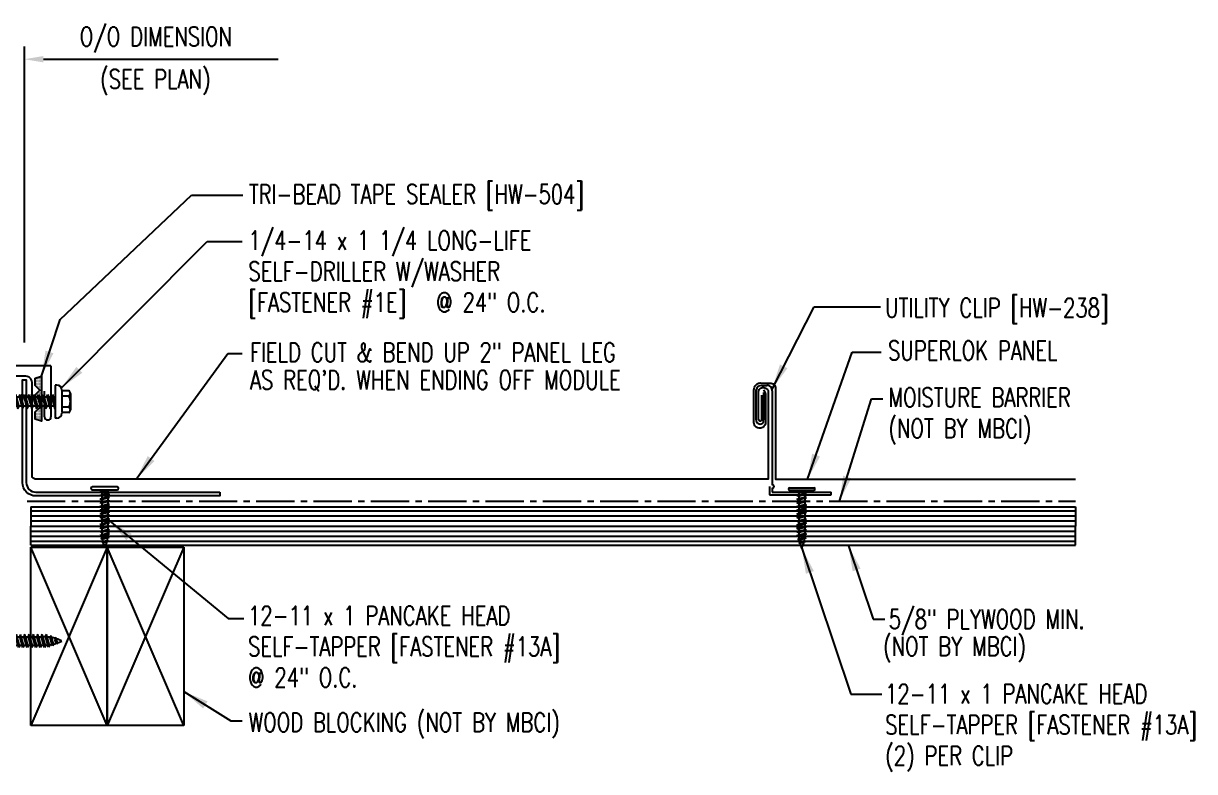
# Model space of a CAD drawing. Header units: inches. Extents: x 5.3 to 40.4, y 13.3 to 37.6.
# Drawn here: x 17.42 to 40.42, y 22.91 to 37.6 of the extents above; entities that cross this region are included whole.
import ezdxf

# ---------------------------------------------------------------- set-up
doc = ezdxf.new("R2010")
doc.units = ezdxf.units.IN
doc.header["$MEASUREMENT"] = 0
doc.linetypes.add('CENTER2', pattern=[1.125, 0.75, -0.125, 0.125, -0.125])
for name, color, linetype in [('BARRIER', 253, 'CENTER2'), ('DIM', 2, 'Continuous'), ('FASTENER', 9, 'Continuous'), ('PANEL', 11, 'Continuous'), ('STLA', 10, 'Continuous'), ('STLB', 5, 'Continuous'), ('TAPE', 8, 'Continuous'), ('TEXT', 2, 'Continuous'), ('TRIM', 6, 'Continuous'), ('WOOD', 3, 'Continuous')]:
    doc.layers.add(name, color=color, linetype=linetype)
doc.styles.add('TEXT1', font='ROMANS.shx', dxfattribs={"width": 0.75, "height": 0.375})
doc.dimstyles.new('DETAIL$7', dxfattribs={"dimscale": 4, "dimtxt": 0.375, "dimasz": 0.125, "dimexe": 0.0625, "dimexo": 0.125, "dimgap": 0.0625, "dimtad": 1, "dimdec": 4, "dimzin": 3, "dimdsep": 46, "dimlunit": 4, "dimtxsty": 'TEXT1', "dimblk": 'ARCHTICK', "dimcen": 0.0625, "dimclrd": 7, "dimclre": 7, "dimclrt": 2, "dimadec": 0, "dimazin": 0, "dimtfac": 0.59375, "dimtdec": 4, "dimtmove": 2, "dimatfit": 3, "dimfxl": 0, "dimfrac": 2, "dimtolj": 1, "dimtzin": 3, "dimarcsym": 0})

# ---------------------------------------------------------------- blocks, each defined once
blk = doc.blocks.new('st7')
at = {"layer": 'FASTENER'}
for p, q in [((-0.24, 0.082), (0.24, 0.082)), ((-0.24, 0.037), (0.24, 0.037)), ((-0.093, 0.003), (0.027, 0.037)), ((-0.069, -0.011), (-0.093, 0.003)), ((-0.069, -0.011), (0.095, 0.036)), ((-0.057, 0.037), (-0.057, 0.013)), ((0.059, 0.026), (0.059, -0.025)), ((-0.093, -0.069), (0.071, -0.022)), ((-0.069, -0.082), (-0.093, -0.069)), ((-0.093, -0.14), (0.071, -0.093)), ((-0.069, -0.154), (-0.093, -0.14)), ((-0.093, -0.212), (0.071, -0.165)), ((-0.069, -0.225), (-0.093, -0.212)), ((-0.069, -0.082), (0.095, -0.036)), ((-0.069, -0.154), (0.095, -0.107)), ((-0.069, -0.225), (0.095, -0.178)), ((-0.057, -0.008), (-0.057, -0.059)), ((-0.057, -0.079), (-0.057, -0.13)), ((-0.057, -0.15), (-0.057, -0.201)), ((-0.057, -0.222), (-0.057, -0.273)), ((0.059, -0.046), (0.059, -0.097)), ((0.059, -0.117), (0.059, -0.168)), ((0.059, -0.189), (0.059, -0.239)), ((0.095, -0.036), (0.071, -0.022)), ((0.095, -0.107), (0.071, -0.093)), ((0.095, -0.178), (0.071, -0.165)), ((-0.093, -0.283), (0.071, -0.236)), ((-0.069, -0.296), (-0.093, -0.283)), ((-0.093, -0.354), (0.071, -0.307)), ((-0.069, -0.368), (-0.093, -0.354)), ((-0.093, -0.426), (0.071, -0.379)), ((-0.069, -0.439), (-0.093, -0.426)), ((-0.093, -0.497), (0.071, -0.45)), ((-0.069, -0.296), (0.095, -0.25)), ((-0.069, -0.368), (0.095, -0.321)), ((-0.069, -0.439), (0.095, -0.392)), ((-0.057, -0.293), (-0.057, -0.344)), ((-0.057, -0.365), (-0.057, -0.415)), ((-0.057, -0.436), (-0.057, -0.487)), ((0.059, -0.26), (0.059, -0.311)), ((0.059, -0.331), (0.059, -0.382)), ((0.059, -0.403), (0.059, -0.454)), ((0.095, -0.25), (0.071, -0.236)), ((0.095, -0.321), (0.071, -0.307)), ((0.095, -0.392), (0.071, -0.379)), ((0.095, -0.464), (0.071, -0.45)), ((-0.069, -0.511), (-0.093, -0.497)), ((-0.093, -0.568), (0.071, -0.522)), ((-0.069, -0.582), (-0.093, -0.568)), ((-0.093, -0.64), (0.071, -0.593)), ((-0.069, -0.653), (-0.093, -0.64)), ((-0.093, -0.711), (0.071, -0.664)), ((-0.069, -0.511), (0.095, -0.464)), ((-0.069, -0.582), (0.095, -0.535)), ((-0.069, -0.653), (0.095, -0.606)), ((-0.069, -0.725), (0.095, -0.678)), ((-0.057, -0.507), (-0.057, -0.558)), ((-0.057, -0.579), (-0.057, -0.629)), ((-0.057, -0.65), (-0.057, -0.701)), ((0.059, -0.474), (0.059, -0.525)), ((0.059, -0.545), (0.059, -0.596)), ((0.059, -0.617), (0.059, -0.668)), ((0.059, -0.688), (0.059, -0.739)), ((0.095, -0.535), (0.071, -0.522)), ((0.095, -0.606), (0.071, -0.593)), ((0.095, -0.678), (0.071, -0.664)), ((-0.069, -0.725), (-0.093, -0.711)), ((-0.093, -0.782), (0.071, -0.736)), ((-0.069, -0.796), (-0.093, -0.782)), ((-0.093, -0.854), (0.071, -0.807)), ((-0.069, -0.867), (-0.093, -0.854)), ((-0.078, -0.921), (0.061, -0.881)), ((-0.069, -0.796), (0.095, -0.749)), ((-0.069, -0.867), (0.095, -0.821)), ((-0.057, -0.721), (-0.057, -0.772)), ((-0.057, -0.793), (-0.057, -0.844)), ((-0.054, -0.934), (0.085, -0.895)), ((0.059, -0.759), (0.059, -0.81)), ((0.059, -0.831), (0.059, -0.861)), ((0.085, -0.895), (0.061, -0.881)), ((0.095, -0.749), (0.071, -0.736)), ((0.095, -0.821), (0.071, -0.807)), ((-0.054, -0.934), (-0.078, -0.921)), ((-0.058, -0.986), (0.041, -0.958)), ((-0.034, -1), (-0.058, -0.986)), ((-0.034, -1), (0.065, -0.972)), ((-0.03, -1.05), (0.006, -1.04)), ((-0.006, -1.063), (-0.03, -1.05)), ((-0.006, -1.063), (0.03, -1.053)), ((0.03, -1.053), (0.006, -1.04)), ((0.065, -0.972), (0.041, -0.958))]:
    blk.add_line(p, q, dxfattribs=at)
for centre, radius, start, end in [((-0.238, 0.06), 0.0227, 94.6639, 265.3361), ((0.238, 0.06), 0.0227, 274.6639, 85.3361), ((0.502, -0.853), 0.56, 181.0834, 186.2136), ((-0.501, -0.853), 0.56, 348.7524, 354.9475), ((-0.501, -0.853), 0.56, 357.0874, 0.7958), ((0.502, -0.853), 0.56, 188.2489, 193.282), ((0.502, -0.853), 0.56, 194.889, 200.3099), ((0.502, -0.853), 0.56, 201.1572, 206.3807), ((-0.501, -0.853), 0.56, 333.6193, 338.828), ((-0.501, -0.853), 0.56, 339.4684, 347.2016)]:
    blk.add_arc(centre, radius, start, end, dxfattribs=at)
blk = doc.blocks.new('*X2')
at = {"color": 0}
for p, q in [((-0.434, 0.135), (-0.434, 0.135)), ((-0.434, 0.123), (-0.434, 0.123)), ((-0.422, 0.141), (-0.422, 0.141)), ((-0.422, 0.129), (-0.422, 0.129)), ((-0.422, 0.117), (-0.422, 0.117)), ((-0.422, 0.105), (-0.422, 0.105)), ((-0.422, 0.094), (-0.422, 0.094)), ((-0.422, 0.082), (-0.422, 0.082)), ((-0.41, 0.135), (-0.41, 0.135)), ((-0.41, 0.123), (-0.41, 0.123)), ((-0.41, 0.111), (-0.41, 0.111)), ((-0.41, 0.1), (-0.41, 0.1)), ((-0.41, 0.088), (-0.41, 0.088)), ((-0.41, 0.076), (-0.41, 0.076)), ((-0.41, 0.064), (-0.41, 0.064)), ((-0.41, 0.053), (-0.41, 0.053)), ((-0.41, 0.041), (-0.41, 0.041)), ((-0.398, 0.141), (-0.398, 0.141)), ((-0.398, 0.129), (-0.398, 0.129)), ((-0.398, 0.117), (-0.398, 0.117)), ((-0.398, 0.105), (-0.398, 0.105)), ((-0.398, 0.094), (-0.398, 0.094)), ((-0.398, 0.082), (-0.398, 0.082)), ((-0.398, 0.07), (-0.398, 0.07)), ((-0.398, 0.059), (-0.398, 0.059)), ((-0.398, 0.047), (-0.398, 0.047)), ((-0.398, 0.035), (-0.398, 0.035)), ((-0.398, 0.023), (-0.398, 0.023)), ((-0.387, 0.135), (-0.387, 0.135)), ((-0.387, 0.123), (-0.387, 0.123)), ((-0.387, 0.111), (-0.387, 0.111)), ((-0.387, 0.1), (-0.387, 0.1)), ((-0.387, 0.088), (-0.387, 0.088)), ((-0.387, 0.076), (-0.387, 0.076)), ((-0.387, 0.064), (-0.387, 0.064)), ((-0.387, 0.053), (-0.387, 0.053)), ((-0.387, 0.041), (-0.387, 0.041)), ((-0.387, 0.029), (-0.387, 0.029)), ((-0.375, 0.141), (-0.375, 0.141)), ((-0.375, 0.129), (-0.375, 0.129)), ((-0.375, 0.117), (-0.375, 0.117)), ((-0.375, 0.105), (-0.375, 0.105)), ((-0.375, 0.094), (-0.375, 0.094)), ((-0.375, 0.082), (-0.375, 0.082)), ((-0.375, 0.07), (-0.375, 0.07)), ((-0.375, 0.059), (-0.375, 0.059)), ((-0.375, 0.047), (-0.375, 0.047)), ((-0.375, 0.035), (-0.375, 0.035)), ((-0.375, 0.023), (-0.375, 0.023)), ((-0.363, 0.135), (-0.363, 0.135)), ((-0.363, 0.123), (-0.363, 0.123)), ((-0.363, 0.111), (-0.363, 0.111)), ((-0.363, 0.1), (-0.363, 0.1)), ((-0.363, 0.088), (-0.363, 0.088)), ((-0.363, 0.076), (-0.363, 0.076)), ((-0.363, 0.064), (-0.363, 0.064)), ((-0.363, 0.053), (-0.363, 0.053)), ((-0.363, 0.041), (-0.363, 0.041)), ((-0.363, 0.029), (-0.363, 0.029)), ((-0.352, 0.141), (-0.352, 0.141)), ((-0.352, 0.129), (-0.352, 0.129)), ((-0.352, 0.117), (-0.352, 0.117)), ((-0.352, 0.105), (-0.352, 0.105)), ((-0.352, 0.094), (-0.352, 0.094)), ((-0.352, 0.082), (-0.352, 0.082)), ((-0.352, 0.07), (-0.352, 0.07)), ((-0.352, 0.059), (-0.352, 0.059)), ((-0.352, 0.047), (-0.352, 0.047)), ((-0.352, 0.035), (-0.352, 0.035)), ((-0.352, 0.023), (-0.352, 0.023)), ((-0.34, 0.135), (-0.34, 0.135)), ((-0.34, 0.123), (-0.34, 0.123)), ((-0.34, 0.111), (-0.34, 0.111)), ((-0.34, 0.1), (-0.34, 0.1)), ((-0.34, 0.088), (-0.34, 0.088)), ((-0.34, 0.076), (-0.34, 0.076)), ((-0.34, 0.064), (-0.34, 0.064)), ((-0.34, 0.053), (-0.34, 0.053)), ((-0.34, 0.041), (-0.34, 0.041)), ((-0.34, 0.029), (-0.34, 0.029)), ((-0.328, 0.141), (-0.328, 0.141)), ((-0.328, 0.129), (-0.328, 0.129)), ((-0.328, 0.117), (-0.328, 0.117)), ((-0.328, 0.105), (-0.328, 0.105)), ((-0.328, 0.094), (-0.328, 0.094)), ((-0.328, 0.082), (-0.328, 0.082)), ((-0.328, 0.07), (-0.328, 0.07)), ((-0.328, 0.059), (-0.328, 0.059)), ((-0.328, 0.047), (-0.328, 0.047)), ((-0.328, 0.035), (-0.328, 0.035)), ((-0.328, 0.023), (-0.328, 0.023)), ((-0.316, 0.135), (-0.316, 0.135)), ((-0.316, 0.123), (-0.316, 0.123)), ((-0.316, 0.111), (-0.316, 0.111)), ((-0.316, 0.1), (-0.316, 0.1)), ((-0.316, 0.088), (-0.316, 0.088)), ((-0.316, 0.076), (-0.316, 0.076)), ((-0.316, 0.064), (-0.316, 0.064)), ((-0.316, 0.053), (-0.316, 0.053)), ((-0.316, 0.041), (-0.316, 0.041)), ((-0.316, 0.029), (-0.316, 0.029)), ((-0.305, 0.141), (-0.305, 0.141)), ((-0.305, 0.129), (-0.305, 0.129)), ((-0.305, 0.117), (-0.305, 0.117)), ((-0.305, 0.105), (-0.305, 0.105)), ((-0.305, 0.094), (-0.305, 0.094)), ((-0.305, 0.082), (-0.305, 0.082)), ((-0.305, 0.07), (-0.305, 0.07)), ((-0.305, 0.059), (-0.305, 0.059)), ((-0.305, 0.047), (-0.305, 0.047)), ((-0.305, 0.035), (-0.305, 0.035)), ((-0.305, 0.023), (-0.305, 0.023)), ((-0.293, 0.135), (-0.293, 0.135)), ((-0.293, 0.123), (-0.293, 0.123)), ((-0.293, 0.111), (-0.293, 0.111)), ((-0.293, 0.1), (-0.293, 0.1)), ((-0.293, 0.088), (-0.293, 0.088)), ((-0.293, 0.076), (-0.293, 0.076)), ((-0.293, 0.064), (-0.293, 0.064)), ((-0.293, 0.053), (-0.293, 0.053)), ((-0.293, 0.041), (-0.293, 0.041)), ((-0.293, 0.029), (-0.293, 0.029)), ((-0.281, 0.141), (-0.281, 0.141)), ((-0.281, 0.129), (-0.281, 0.129)), ((-0.281, 0.117), (-0.281, 0.117)), ((-0.281, 0.105), (-0.281, 0.105)), ((-0.281, 0.094), (-0.281, 0.094)), ((-0.281, 0.082), (-0.281, 0.082)), ((-0.281, 0.07), (-0.281, 0.07)), ((-0.281, 0.059), (-0.281, 0.059)), ((-0.281, 0.047), (-0.281, 0.047)), ((-0.281, 0.035), (-0.281, 0.035)), ((-0.281, 0.023), (-0.281, 0.023)), ((-0.27, 0.135), (-0.27, 0.135)), ((-0.27, 0.123), (-0.27, 0.123)), ((-0.27, 0.111), (-0.27, 0.111)), ((-0.27, 0.1), (-0.27, 0.1)), ((-0.27, 0.088), (-0.27, 0.088)), ((-0.27, 0.076), (-0.27, 0.076)), ((-0.27, 0.064), (-0.27, 0.064)), ((-0.27, 0.053), (-0.27, 0.053)), ((-0.27, 0.041), (-0.27, 0.041)), ((-0.27, 0.029), (-0.27, 0.029)), ((-0.258, 0.141), (-0.258, 0.141)), ((-0.258, 0.129), (-0.258, 0.129)), ((-0.258, 0.117), (-0.258, 0.117)), ((-0.258, 0.105), (-0.258, 0.105)), ((-0.258, 0.094), (-0.258, 0.094)), ((-0.258, 0.082), (-0.258, 0.082)), ((-0.258, 0.07), (-0.258, 0.07)), ((-0.258, 0.059), (-0.258, 0.059)), ((-0.258, 0.047), (-0.258, 0.047)), ((-0.258, 0.035), (-0.258, 0.035)), ((-0.258, 0.023), (-0.258, 0.023)), ((-0.246, 0.135), (-0.246, 0.135)), ((-0.246, 0.123), (-0.246, 0.123)), ((-0.246, 0.111), (-0.246, 0.111)), ((-0.246, 0.1), (-0.246, 0.1)), ((-0.246, 0.088), (-0.246, 0.088)), ((-0.246, 0.076), (-0.246, 0.076)), ((-0.246, 0.064), (-0.246, 0.064)), ((-0.246, 0.053), (-0.246, 0.053)), ((-0.246, 0.041), (-0.246, 0.041)), ((-0.234, 0.141), (-0.234, 0.141)), ((-0.234, 0.129), (-0.234, 0.129)), ((-0.234, 0.117), (-0.234, 0.117)), ((-0.234, 0.105), (-0.234, 0.105)), ((-0.234, 0.094), (-0.234, 0.094)), ((-0.234, 0.082), (-0.234, 0.082)), ((-0.234, 0.07), (-0.234, 0.07)), ((-0.234, 0.059), (-0.234, 0.059)), ((-0.234, 0.047), (-0.234, 0.047)), ((-0.223, 0.135), (-0.223, 0.135)), ((-0.223, 0.123), (-0.223, 0.123)), ((-0.223, 0.111), (-0.223, 0.111)), ((-0.223, 0.1), (-0.223, 0.1)), ((-0.223, 0.088), (-0.223, 0.088)), ((-0.223, 0.076), (-0.223, 0.076)), ((-0.223, 0.064), (-0.223, 0.064)), ((-0.211, 0.141), (-0.211, 0.141)), ((-0.211, 0.129), (-0.211, 0.129)), ((-0.211, 0.117), (-0.211, 0.117)), ((-0.211, 0.105), (-0.211, 0.105)), ((-0.211, 0.094), (-0.211, 0.094)), ((-0.211, 0.082), (-0.211, 0.082)), ((-0.211, 0.07), (-0.211, 0.07)), ((-0.199, 0.135), (-0.199, 0.135)), ((-0.199, 0.123), (-0.199, 0.123)), ((-0.199, 0.111), (-0.199, 0.111)), ((-0.199, 0.1), (-0.199, 0.1)), ((-0.199, 0.088), (-0.199, 0.088)), ((-0.188, 0.141), (-0.188, 0.141)), ((-0.188, 0.129), (-0.188, 0.129)), ((-0.188, 0.117), (-0.188, 0.117)), ((-0.188, 0.105), (-0.188, 0.105)), ((-0.188, 0.094), (-0.188, 0.094)), ((-0.176, 0.135), (-0.176, 0.135)), ((-0.176, 0.123), (-0.176, 0.123)), ((-0.176, 0.111), (-0.176, 0.111)), ((-0.164, 0.141), (-0.164, 0.141)), ((-0.164, 0.129), (-0.164, 0.129)), ((-0.164, 0.117), (-0.164, 0.117)), ((-0.164, 0.105), (-0.164, 0.105)), ((-0.152, 0.135), (-0.152, 0.135)), ((-0.152, 0.123), (-0.152, 0.123)), ((-0.152, 0.111), (-0.152, 0.111)), ((-0.152, 0.1), (-0.152, 0.1)), ((-0.141, 0.141), (-0.141, 0.141)), ((-0.141, 0.129), (-0.141, 0.129)), ((-0.141, 0.117), (-0.141, 0.117)), ((-0.141, 0.105), (-0.141, 0.105)), ((-0.141, 0.094), (-0.141, 0.094)), ((-0.141, 0.082), (-0.141, 0.082)), ((-0.129, 0.135), (-0.129, 0.135)), ((-0.129, 0.123), (-0.129, 0.123)), ((-0.129, 0.111), (-0.129, 0.111)), ((-0.129, 0.1), (-0.129, 0.1)), ((-0.129, 0.088), (-0.129, 0.088)), ((-0.129, 0.076), (-0.129, 0.076)), ((-0.117, 0.141), (-0.117, 0.141)), ((-0.117, 0.129), (-0.117, 0.129)), ((-0.117, 0.117), (-0.117, 0.117)), ((-0.117, 0.105), (-0.117, 0.105)), ((-0.117, 0.094), (-0.117, 0.094)), ((-0.117, 0.082), (-0.117, 0.082)), ((-0.117, 0.07), (-0.117, 0.07)), ((-0.117, 0.059), (-0.117, 0.059)), ((-0.105, 0.135), (-0.105, 0.135)), ((-0.105, 0.123), (-0.105, 0.123)), ((-0.105, 0.111), (-0.105, 0.111)), ((-0.105, 0.1), (-0.105, 0.1)), ((-0.105, 0.088), (-0.105, 0.088)), ((-0.105, 0.076), (-0.105, 0.076)), ((-0.105, 0.064), (-0.105, 0.064)), ((-0.105, 0.053), (-0.105, 0.053)), ((-0.094, 0.141), (-0.094, 0.141)), ((-0.094, 0.129), (-0.094, 0.129)), ((-0.094, 0.117), (-0.094, 0.117)), ((-0.094, 0.105), (-0.094, 0.105)), ((-0.094, 0.094), (-0.094, 0.094)), ((-0.094, 0.082), (-0.094, 0.082)), ((-0.094, 0.07), (-0.094, 0.07)), ((-0.094, 0.059), (-0.094, 0.059)), ((-0.094, 0.047), (-0.094, 0.047)), ((-0.094, 0.035), (-0.094, 0.035)), ((-0.082, 0.135), (-0.082, 0.135)), ((-0.082, 0.123), (-0.082, 0.123)), ((-0.082, 0.111), (-0.082, 0.111)), ((-0.082, 0.1), (-0.082, 0.1)), ((-0.082, 0.088), (-0.082, 0.088)), ((-0.082, 0.076), (-0.082, 0.076)), ((-0.082, 0.064), (-0.082, 0.064)), ((-0.082, 0.053), (-0.082, 0.053)), ((-0.082, 0.041), (-0.082, 0.041)), ((-0.082, 0.029), (-0.082, 0.029)), ((-0.07, 0.141), (-0.07, 0.141)), ((-0.07, 0.129), (-0.07, 0.129)), ((-0.07, 0.117), (-0.07, 0.117)), ((-0.07, 0.105), (-0.07, 0.105)), ((-0.07, 0.094), (-0.07, 0.094)), ((-0.07, 0.082), (-0.07, 0.082)), ((-0.07, 0.07), (-0.07, 0.07)), ((-0.07, 0.059), (-0.07, 0.059)), ((-0.07, 0.047), (-0.07, 0.047)), ((-0.07, 0.035), (-0.07, 0.035)), ((-0.07, 0.023), (-0.07, 0.023)), ((-0.059, 0.135), (-0.059, 0.135)), ((-0.059, 0.123), (-0.059, 0.123)), ((-0.059, 0.111), (-0.059, 0.111)), ((-0.059, 0.1), (-0.059, 0.1)), ((-0.059, 0.088), (-0.059, 0.088)), ((-0.059, 0.076), (-0.059, 0.076)), ((-0.059, 0.064), (-0.059, 0.064)), ((-0.059, 0.053), (-0.059, 0.053)), ((-0.059, 0.041), (-0.059, 0.041)), ((-0.059, 0.029), (-0.059, 0.029)), ((-0.047, 0.141), (-0.047, 0.141)), ((-0.047, 0.129), (-0.047, 0.129)), ((-0.047, 0.117), (-0.047, 0.117)), ((-0.047, 0.105), (-0.047, 0.105)), ((-0.047, 0.094), (-0.047, 0.094)), ((-0.047, 0.082), (-0.047, 0.082)), ((-0.047, 0.07), (-0.047, 0.07)), ((-0.047, 0.059), (-0.047, 0.059)), ((-0.047, 0.047), (-0.047, 0.047)), ((-0.047, 0.035), (-0.047, 0.035)), ((-0.047, 0.023), (-0.047, 0.023)), ((-0.035, 0.135), (-0.035, 0.135)), ((-0.035, 0.123), (-0.035, 0.123)), ((-0.035, 0.111), (-0.035, 0.111)), ((-0.035, 0.1), (-0.035, 0.1)), ((-0.035, 0.088), (-0.035, 0.088)), ((-0.035, 0.076), (-0.035, 0.076)), ((-0.035, 0.064), (-0.035, 0.064)), ((-0.035, 0.053), (-0.035, 0.053)), ((-0.035, 0.041), (-0.035, 0.041)), ((-0.035, 0.029), (-0.035, 0.029)), ((-0.023, 0.141), (-0.023, 0.141)), ((-0.023, 0.129), (-0.023, 0.129)), ((-0.023, 0.117), (-0.023, 0.117)), ((-0.023, 0.105), (-0.023, 0.105)), ((-0.023, 0.094), (-0.023, 0.094)), ((-0.023, 0.082), (-0.023, 0.082)), ((-0.023, 0.07), (-0.023, 0.07)), ((-0.023, 0.059), (-0.023, 0.059)), ((-0.023, 0.047), (-0.023, 0.047)), ((-0.023, 0.035), (-0.023, 0.035)), ((-0.023, 0.023), (-0.023, 0.023)), ((-0.012, 0.135), (-0.012, 0.135)), ((-0.012, 0.123), (-0.012, 0.123)), ((-0.012, 0.111), (-0.012, 0.111)), ((-0.012, 0.1), (-0.012, 0.1)), ((-0.012, 0.088), (-0.012, 0.088)), ((-0.012, 0.076), (-0.012, 0.076)), ((-0.012, 0.064), (-0.012, 0.064)), ((-0.012, 0.053), (-0.012, 0.053)), ((-0.012, 0.041), (-0.012, 0.041)), ((-0.012, 0.029), (-0.012, 0.029)), ((0, 0.141), (0, 0.141)), ((0, 0.129), (0, 0.129)), ((0, 0.117), (0, 0.117)), ((0, 0.105), (0, 0.105)), ((0, 0.094), (0, 0.094)), ((0, 0.082), (0, 0.082)), ((0, 0.07), (0, 0.07)), ((0, 0.059), (0, 0.059)), ((0, 0.047), (0, 0.047)), ((0, 0.035), (0, 0.035)), ((0, 0.023), (0, 0.023)), ((0.012, 0.135), (0.012, 0.135)), ((0.012, 0.123), (0.012, 0.123)), ((0.012, 0.111), (0.012, 0.111)), ((0.012, 0.1), (0.012, 0.1)), ((0.012, 0.088), (0.012, 0.088)), ((0.012, 0.076), (0.012, 0.076)), ((0.012, 0.064), (0.012, 0.064)), ((0.012, 0.053), (0.012, 0.053)), ((0.012, 0.041), (0.012, 0.041)), ((0.012, 0.029), (0.012, 0.029)), ((0.023, 0.141), (0.023, 0.141)), ((0.023, 0.129), (0.023, 0.129)), ((0.023, 0.117), (0.023, 0.117)), ((0.023, 0.105), (0.023, 0.105)), ((0.023, 0.094), (0.023, 0.094)), ((0.023, 0.082), (0.023, 0.082)), ((0.023, 0.07), (0.023, 0.07)), ((0.023, 0.059), (0.023, 0.059)), ((0.023, 0.047), (0.023, 0.047)), ((0.023, 0.035), (0.023, 0.035)), ((0.023, 0.023), (0.023, 0.023)), ((0.035, 0.135), (0.035, 0.135)), ((0.035, 0.123), (0.035, 0.123)), ((0.035, 0.111), (0.035, 0.111)), ((0.035, 0.1), (0.035, 0.1)), ((0.035, 0.088), (0.035, 0.088)), ((0.035, 0.076), (0.035, 0.076)), ((0.035, 0.064), (0.035, 0.064)), ((0.035, 0.053), (0.035, 0.053)), ((0.035, 0.041), (0.035, 0.041)), ((0.035, 0.029), (0.035, 0.029)), ((0.047, 0.141), (0.047, 0.141)), ((0.047, 0.129), (0.047, 0.129)), ((0.047, 0.117), (0.047, 0.117)), ((0.047, 0.105), (0.047, 0.105)), ((0.047, 0.094), (0.047, 0.094)), ((0.047, 0.082), (0.047, 0.082)), ((0.047, 0.07), (0.047, 0.07)), ((0.047, 0.059), (0.047, 0.059)), ((0.047, 0.047), (0.047, 0.047)), ((0.047, 0.035), (0.047, 0.035)), ((0.047, 0.023), (0.047, 0.023)), ((0.059, 0.135), (0.059, 0.135)), ((0.059, 0.123), (0.059, 0.123)), ((0.059, 0.111), (0.059, 0.111)), ((0.059, 0.1), (0.059, 0.1)), ((0.059, 0.088), (0.059, 0.088)), ((0.059, 0.076), (0.059, 0.076)), ((0.059, 0.064), (0.059, 0.064)), ((0.059, 0.053), (0.059, 0.053)), ((0.059, 0.041), (0.059, 0.041)), ((0.059, 0.029), (0.059, 0.029)), ((0.07, 0.141), (0.07, 0.141)), ((0.07, 0.129), (0.07, 0.129)), ((0.07, 0.117), (0.07, 0.117)), ((0.07, 0.105), (0.07, 0.105)), ((0.07, 0.094), (0.07, 0.094)), ((0.07, 0.082), (0.07, 0.082)), ((0.07, 0.07), (0.07, 0.07)), ((0.07, 0.059), (0.07, 0.059)), ((0.07, 0.047), (0.07, 0.047)), ((0.07, 0.035), (0.07, 0.035)), ((0.07, 0.023), (0.07, 0.023)), ((0.082, 0.135), (0.082, 0.135)), ((0.082, 0.123), (0.082, 0.123)), ((0.082, 0.111), (0.082, 0.111)), ((0.082, 0.1), (0.082, 0.1)), ((0.082, 0.088), (0.082, 0.088)), ((0.082, 0.076), (0.082, 0.076)), ((0.082, 0.064), (0.082, 0.064)), ((0.082, 0.053), (0.082, 0.053)), ((0.082, 0.041), (0.082, 0.041)), ((0.082, 0.029), (0.082, 0.029)), ((0.094, 0.141), (0.094, 0.141)), ((0.094, 0.129), (0.094, 0.129)), ((0.094, 0.117), (0.094, 0.117)), ((0.094, 0.105), (0.094, 0.105)), ((0.094, 0.094), (0.094, 0.094)), ((0.094, 0.082), (0.094, 0.082)), ((0.094, 0.07), (0.094, 0.07)), ((0.094, 0.059), (0.094, 0.059)), ((0.094, 0.047), (0.094, 0.047)), ((0.094, 0.035), (0.094, 0.035)), ((0.105, 0.135), (0.105, 0.135)), ((0.105, 0.123), (0.105, 0.123)), ((0.105, 0.111), (0.105, 0.111)), ((0.105, 0.1), (0.105, 0.1)), ((0.105, 0.088), (0.105, 0.088)), ((0.105, 0.076), (0.105, 0.076)), ((0.105, 0.064), (0.105, 0.064)), ((0.105, 0.053), (0.105, 0.053)), ((0.117, 0.141), (0.117, 0.141)), ((0.117, 0.129), (0.117, 0.129)), ((0.117, 0.117), (0.117, 0.117)), ((0.117, 0.105), (0.117, 0.105)), ((0.117, 0.094), (0.117, 0.094)), ((0.117, 0.082), (0.117, 0.082)), ((0.117, 0.07), (0.117, 0.07)), ((0.117, 0.059), (0.117, 0.059)), ((0.129, 0.135), (0.129, 0.135)), ((0.129, 0.123), (0.129, 0.123)), ((0.129, 0.111), (0.129, 0.111)), ((0.129, 0.1), (0.129, 0.1)), ((0.129, 0.088), (0.129, 0.088)), ((0.129, 0.076), (0.129, 0.076)), ((0.141, 0.141), (0.141, 0.141)), ((0.141, 0.129), (0.141, 0.129)), ((0.141, 0.117), (0.141, 0.117)), ((0.141, 0.105), (0.141, 0.105)), ((0.141, 0.094), (0.141, 0.094)), ((0.141, 0.082), (0.141, 0.082)), ((0.152, 0.135), (0.152, 0.135)), ((0.152, 0.123), (0.152, 0.123)), ((0.152, 0.111), (0.152, 0.111)), ((0.152, 0.1), (0.152, 0.1)), ((0.164, 0.141), (0.164, 0.141)), ((0.164, 0.129), (0.164, 0.129)), ((0.164, 0.117), (0.164, 0.117)), ((0.164, 0.105), (0.164, 0.105)), ((0.176, 0.135), (0.176, 0.135)), ((0.176, 0.123), (0.176, 0.123)), ((0.176, 0.111), (0.176, 0.111)), ((0.188, 0.141), (0.188, 0.141)), ((0.188, 0.129), (0.188, 0.129)), ((0.188, 0.117), (0.188, 0.117)), ((0.188, 0.105), (0.188, 0.105)), ((0.188, 0.094), (0.188, 0.094)), ((0.199, 0.135), (0.199, 0.135)), ((0.199, 0.123), (0.199, 0.123)), ((0.199, 0.111), (0.199, 0.111)), ((0.199, 0.1), (0.199, 0.1)), ((0.199, 0.088), (0.199, 0.088)), ((0.211, 0.141), (0.211, 0.141)), ((0.211, 0.129), (0.211, 0.129)), ((0.211, 0.117), (0.211, 0.117)), ((0.211, 0.105), (0.211, 0.105)), ((0.211, 0.094), (0.211, 0.094)), ((0.211, 0.082), (0.211, 0.082)), ((0.211, 0.07), (0.211, 0.07)), ((0.223, 0.135), (0.223, 0.135)), ((0.223, 0.123), (0.223, 0.123)), ((0.223, 0.111), (0.223, 0.111)), ((0.223, 0.1), (0.223, 0.1)), ((0.223, 0.088), (0.223, 0.088)), ((0.223, 0.076), (0.223, 0.076)), ((0.223, 0.064), (0.223, 0.064)), ((0.234, 0.141), (0.234, 0.141)), ((0.234, 0.129), (0.234, 0.129)), ((0.234, 0.117), (0.234, 0.117)), ((0.234, 0.105), (0.234, 0.105)), ((0.234, 0.094), (0.234, 0.094)), ((0.234, 0.082), (0.234, 0.082)), ((0.234, 0.07), (0.234, 0.07)), ((0.234, 0.059), (0.234, 0.059)), ((0.234, 0.047), (0.234, 0.047)), ((0.246, 0.135), (0.246, 0.135)), ((0.246, 0.123), (0.246, 0.123)), ((0.246, 0.111), (0.246, 0.111)), ((0.246, 0.1), (0.246, 0.1)), ((0.246, 0.088), (0.246, 0.088)), ((0.246, 0.076), (0.246, 0.076)), ((0.246, 0.064), (0.246, 0.064)), ((0.246, 0.053), (0.246, 0.053)), ((0.246, 0.041), (0.246, 0.041)), ((0.258, 0.141), (0.258, 0.141)), ((0.258, 0.129), (0.258, 0.129)), ((0.258, 0.117), (0.258, 0.117)), ((0.258, 0.105), (0.258, 0.105)), ((0.258, 0.094), (0.258, 0.094)), ((0.258, 0.082), (0.258, 0.082)), ((0.258, 0.07), (0.258, 0.07)), ((0.258, 0.059), (0.258, 0.059)), ((0.258, 0.047), (0.258, 0.047)), ((0.258, 0.035), (0.258, 0.035)), ((0.258, 0.023), (0.258, 0.023)), ((0.27, 0.135), (0.27, 0.135)), ((0.27, 0.123), (0.27, 0.123)), ((0.27, 0.111), (0.27, 0.111)), ((0.27, 0.1), (0.27, 0.1)), ((0.27, 0.088), (0.27, 0.088)), ((0.27, 0.076), (0.27, 0.076)), ((0.27, 0.064), (0.27, 0.064)), ((0.27, 0.053), (0.27, 0.053)), ((0.27, 0.041), (0.27, 0.041)), ((0.27, 0.029), (0.27, 0.029)), ((0.281, 0.141), (0.281, 0.141)), ((0.281, 0.129), (0.281, 0.129)), ((0.281, 0.117), (0.281, 0.117)), ((0.281, 0.105), (0.281, 0.105)), ((0.281, 0.094), (0.281, 0.094)), ((0.281, 0.082), (0.281, 0.082)), ((0.281, 0.07), (0.281, 0.07)), ((0.281, 0.059), (0.281, 0.059)), ((0.281, 0.047), (0.281, 0.047)), ((0.281, 0.035), (0.281, 0.035)), ((0.281, 0.023), (0.281, 0.023)), ((0.293, 0.135), (0.293, 0.135)), ((0.293, 0.123), (0.293, 0.123)), ((0.293, 0.111), (0.293, 0.111)), ((0.293, 0.1), (0.293, 0.1)), ((0.293, 0.088), (0.293, 0.088)), ((0.293, 0.076), (0.293, 0.076)), ((0.293, 0.064), (0.293, 0.064)), ((0.293, 0.053), (0.293, 0.053)), ((0.293, 0.041), (0.293, 0.041)), ((0.293, 0.029), (0.293, 0.029)), ((0.305, 0.141), (0.305, 0.141)), ((0.305, 0.129), (0.305, 0.129)), ((0.305, 0.117), (0.305, 0.117)), ((0.305, 0.105), (0.305, 0.105)), ((0.305, 0.094), (0.305, 0.094)), ((0.305, 0.082), (0.305, 0.082)), ((0.305, 0.07), (0.305, 0.07)), ((0.305, 0.059), (0.305, 0.059)), ((0.305, 0.047), (0.305, 0.047)), ((0.305, 0.035), (0.305, 0.035)), ((0.305, 0.023), (0.305, 0.023)), ((0.316, 0.135), (0.316, 0.135)), ((0.316, 0.123), (0.316, 0.123)), ((0.316, 0.111), (0.316, 0.111)), ((0.316, 0.1), (0.316, 0.1)), ((0.316, 0.088), (0.316, 0.088)), ((0.316, 0.076), (0.316, 0.076)), ((0.316, 0.064), (0.316, 0.064)), ((0.316, 0.053), (0.316, 0.053)), ((0.316, 0.041), (0.316, 0.041)), ((0.316, 0.029), (0.316, 0.029)), ((0.328, 0.141), (0.328, 0.141)), ((0.328, 0.129), (0.328, 0.129)), ((0.328, 0.117), (0.328, 0.117)), ((0.328, 0.105), (0.328, 0.105)), ((0.328, 0.094), (0.328, 0.094)), ((0.328, 0.082), (0.328, 0.082)), ((0.328, 0.07), (0.328, 0.07)), ((0.328, 0.059), (0.328, 0.059)), ((0.328, 0.047), (0.328, 0.047)), ((0.328, 0.035), (0.328, 0.035)), ((0.328, 0.023), (0.328, 0.023)), ((0.34, 0.135), (0.34, 0.135)), ((0.34, 0.123), (0.34, 0.123)), ((0.34, 0.111), (0.34, 0.111)), ((0.34, 0.1), (0.34, 0.1)), ((0.34, 0.088), (0.34, 0.088)), ((0.34, 0.076), (0.34, 0.076)), ((0.34, 0.064), (0.34, 0.064)), ((0.34, 0.053), (0.34, 0.053)), ((0.34, 0.041), (0.34, 0.041)), ((0.34, 0.029), (0.34, 0.029)), ((0.352, 0.141), (0.352, 0.141)), ((0.352, 0.129), (0.352, 0.129)), ((0.352, 0.117), (0.352, 0.117)), ((0.352, 0.105), (0.352, 0.105)), ((0.352, 0.094), (0.352, 0.094)), ((0.352, 0.082), (0.352, 0.082)), ((0.352, 0.07), (0.352, 0.07)), ((0.352, 0.059), (0.352, 0.059)), ((0.352, 0.047), (0.352, 0.047)), ((0.352, 0.035), (0.352, 0.035)), ((0.352, 0.023), (0.352, 0.023)), ((0.363, 0.135), (0.363, 0.135)), ((0.363, 0.123), (0.363, 0.123)), ((0.363, 0.111), (0.363, 0.111)), ((0.363, 0.1), (0.363, 0.1)), ((0.363, 0.088), (0.363, 0.088)), ((0.363, 0.076), (0.363, 0.076)), ((0.363, 0.064), (0.363, 0.064)), ((0.363, 0.053), (0.363, 0.053)), ((0.363, 0.041), (0.363, 0.041)), ((0.363, 0.029), (0.363, 0.029)), ((0.375, 0.141), (0.375, 0.141)), ((0.375, 0.129), (0.375, 0.129)), ((0.375, 0.117), (0.375, 0.117)), ((0.375, 0.105), (0.375, 0.105)), ((0.375, 0.094), (0.375, 0.094)), ((0.375, 0.082), (0.375, 0.082)), ((0.375, 0.07), (0.375, 0.07)), ((0.375, 0.059), (0.375, 0.059)), ((0.375, 0.047), (0.375, 0.047)), ((0.375, 0.035), (0.375, 0.035)), ((0.375, 0.023), (0.375, 0.023)), ((0.387, 0.135), (0.387, 0.135)), ((0.387, 0.123), (0.387, 0.123)), ((0.387, 0.111), (0.387, 0.111)), ((0.387, 0.1), (0.387, 0.1)), ((0.387, 0.088), (0.387, 0.088)), ((0.387, 0.076), (0.387, 0.076)), ((0.387, 0.064), (0.387, 0.064)), ((0.387, 0.053), (0.387, 0.053)), ((0.387, 0.041), (0.387, 0.041)), ((0.387, 0.029), (0.387, 0.029)), ((0.398, 0.141), (0.398, 0.141)), ((0.398, 0.129), (0.398, 0.129)), ((0.398, 0.117), (0.398, 0.117)), ((0.398, 0.105), (0.398, 0.105)), ((0.398, 0.094), (0.398, 0.094)), ((0.398, 0.082), (0.398, 0.082)), ((0.398, 0.07), (0.398, 0.07)), ((0.398, 0.059), (0.398, 0.059)), ((0.398, 0.047), (0.398, 0.047)), ((0.398, 0.035), (0.398, 0.035)), ((0.398, 0.023), (0.398, 0.023)), ((0.41, 0.135), (0.41, 0.135)), ((0.41, 0.123), (0.41, 0.123)), ((0.41, 0.111), (0.41, 0.111)), ((0.41, 0.1), (0.41, 0.1)), ((0.41, 0.088), (0.41, 0.088)), ((0.41, 0.076), (0.41, 0.076)), ((0.41, 0.064), (0.41, 0.064)), ((0.41, 0.053), (0.41, 0.053)), ((0.41, 0.041), (0.41, 0.041)), ((0.422, 0.141), (0.422, 0.141)), ((0.422, 0.129), (0.422, 0.129)), ((0.422, 0.117), (0.422, 0.117)), ((0.422, 0.105), (0.422, 0.105)), ((0.422, 0.094), (0.422, 0.094)), ((0.422, 0.082), (0.422, 0.082)), ((0.434, 0.135), (0.434, 0.135)), ((0.434, 0.123), (0.434, 0.123))]:
    blk.add_line(p, q, dxfattribs=at)
blk = doc.blocks.new('MB_DBTAP')
at = {"layer": 'TAPE', "color": 9}
blk.add_lwpolyline([(-0.403, 0.018), (-0.442, 0.141), (0.442, 0.141), (0.403, 0.018), (0.26, 0.018), (0.17, 0.109), (0.079, 0.018), (0, 0.018), (-0.079, 0.018), (-0.17, 0.109), (-0.26, 0.018)], close=True, dxfattribs=at)
at = {"layer": 'TAPE', "color": 251}
blk.add_blockref('*X2', (0, 0), dxfattribs=at)
blk = doc.blocks.new('MB_DW3')
at = {"layer": 'FASTENER'}
for p, q in [((-0.215, 0.305), (-0.215, 0.171)), ((-0.161, 0.337), (0.161, 0.337)), ((-0.107, 0.305), (-0.107, 0.171)), ((0.107, 0.305), (0.107, 0.171)), ((0.215, 0.305), (0.215, 0.171)), ((-0.324, 0.071), (-0.324, 0.037)), ((-0.324, 0.037), (0.324, 0.037)), ((-0.224, 0.171), (0.215, 0.171)), ((-0.139, -0.016), (0.046, 0.037)), ((-0.104, -0.036), (0.139, 0.033)), ((-0.086, 0.037), (0.086, 0.037)), ((-0.086, 0.037), (-0.086, -0.001)), ((0.086, 0.037), (0.133, 0.037)), ((0.086, 0.018), (0.086, -0.042)), ((0.139, 0.033), (0.133, 0.037)), ((0.324, 0.071), (0.324, 0.037)), ((-0.104, -0.036), (-0.139, -0.016)), ((-0.139, -0.107), (0.104, -0.038)), ((-0.104, -0.127), (-0.139, -0.107)), ((-0.139, -0.198), (0.104, -0.128)), ((-0.104, -0.218), (-0.139, -0.198)), ((-0.139, -0.289), (0.104, -0.219)), ((-0.104, -0.127), (0.139, -0.058)), ((-0.104, -0.218), (0.139, -0.149)), ((-0.086, -0.031), (-0.086, -0.092)), ((-0.086, -0.122), (-0.086, -0.183)), ((-0.086, -0.213), (-0.086, -0.274)), ((0.086, -0.073), (0.086, -0.133)), ((0.086, -0.164), (0.086, -0.224)), ((0.139, -0.058), (0.104, -0.038)), ((0.139, -0.149), (0.104, -0.128)), ((0.139, -0.239), (0.104, -0.219)), ((-0.104, -0.309), (-0.139, -0.289)), ((-0.139, -0.38), (0.104, -0.31)), ((-0.104, -0.4), (-0.139, -0.38)), ((-0.139, -0.47), (0.104, -0.401)), ((-0.104, -0.309), (0.139, -0.239)), ((-0.104, -0.4), (0.139, -0.33)), ((-0.104, -0.491), (0.139, -0.421)), ((-0.086, -0.304), (-0.086, -0.364)), ((-0.086, -0.395), (-0.086, -0.455)), ((0.086, -0.255), (0.086, -0.315)), ((0.086, -0.345), (0.086, -0.406)), ((0.086, -0.436), (0.086, -0.497)), ((0.139, -0.33), (0.104, -0.31)), ((0.139, -0.421), (0.104, -0.401)), ((-0.104, -0.491), (-0.139, -0.47)), ((-0.139, -0.561), (0.104, -0.492)), ((-0.104, -0.581), (-0.139, -0.561)), ((-0.139, -0.652), (0.104, -0.583)), ((-0.104, -0.672), (-0.139, -0.652)), ((-0.139, -0.743), (0.104, -0.674)), ((-0.104, -0.581), (0.139, -0.512)), ((-0.104, -0.672), (0.139, -0.603)), ((-0.086, -0.486), (-0.086, -0.546)), ((-0.086, -0.577), (-0.086, -0.637)), ((-0.086, -0.667), (-0.086, -0.728)), ((0.086, -0.527), (0.086, -0.588)), ((0.086, -0.618), (0.086, -0.679)), ((0.139, -0.512), (0.104, -0.492)), ((0.139, -0.603), (0.104, -0.583)), ((0.139, -0.694), (0.104, -0.674)), ((-0.104, -0.763), (-0.139, -0.743)), ((-0.104, -0.763), (0.139, -0.694)), ((-0.086, -0.758), (-0.086, -1.05)), ((-0.002, -1.095), (0.014, -0.909)), ((0.086, -0.709), (0.086, -1.05)), ((0, -1.111), (-0.086, -1.05)), ((0, -1.111), (0.086, -1.05))]:
    blk.add_line(p, q, dxfattribs=at)
for centre, radius, start, end in [((-0.161, 0.274), 0.0628, 29.8754, 150.1246), ((0, 0.141), 0.196, 56.9974, 123.0026), ((0.161, 0.274), 0.0628, 29.8754, 150.1246), ((-0.224, 0.071), 0.1, 90, 180), ((0.224, 0.071), 0.1, 0, 90), ((-0.046, -0.921), 0.0615, 11.1445, 130.906), ((0.054, -1.097), 0.0563, 55.4585, 194.8454)]:
    blk.add_arc(centre, radius, start, end, dxfattribs=at)
blk = doc.blocks.new('_ArchTick')
at = {"color": 0, "linetype": 'ByBlock', "const_width": 0.15}
blk.add_lwpolyline([(-0.5, -0.5), (0.5, 0.5)], dxfattribs=at)
blk = doc.blocks.new('fz6')
at = {"layer": 'FASTENER'}
for p, q in [((-0.215, 0.305), (-0.215, 0.171)), ((-0.161, 0.337), (0.161, 0.337)), ((-0.107, 0.305), (-0.107, 0.171)), ((0.107, 0.305), (0.107, 0.171)), ((0.215, 0.305), (0.215, 0.171)), ((-0.324, 0.071), (-0.324, 0.037)), ((-0.324, 0.037), (0.324, 0.037)), ((-0.224, 0.171), (0.215, 0.171)), ((-0.129, 0.035), (-0.124, 0.037)), ((-0.096, 0.017), (-0.129, 0.035)), ((-0.129, -0.049), (0.096, 0.015)), ((-0.124, 0.037), (-0.08, 0.037)), ((-0.096, 0.017), (-0.025, 0.037)), ((-0.08, 0.037), (0.08, 0.037)), ((-0.08, 0.021), (-0.08, -0.035)), ((0.08, 0.037), (0.08, 0.011)), ((0.129, -0.003), (0.096, 0.015)), ((0.324, 0.071), (0.324, 0.037)), ((-0.096, -0.068), (-0.129, -0.049)), ((-0.129, -0.134), (0.096, -0.069)), ((-0.096, -0.152), (-0.129, -0.134)), ((-0.129, -0.218), (0.096, -0.154)), ((-0.096, -0.237), (-0.129, -0.218)), ((-0.096, -0.068), (0.129, -0.004)), ((-0.096, -0.152), (0.129, -0.088)), ((-0.096, -0.237), (0.129, -0.172)), ((-0.08, -0.063), (-0.08, -0.12)), ((-0.08, -0.148), (-0.08, -0.204)), ((0.08, -0.016), (0.08, -0.074)), ((0.08, -0.102), (0.08, -0.158)), ((0.08, -0.186), (0.08, -0.243)), ((0.129, -0.088), (0.096, -0.069)), ((0.129, -0.172), (0.096, -0.154)), ((-0.129, -0.303), (0.096, -0.238)), ((-0.096, -0.321), (-0.129, -0.303)), ((-0.129, -0.387), (0.096, -0.323)), ((-0.096, -0.406), (-0.129, -0.387)), ((-0.129, -0.471), (0.096, -0.407)), ((-0.096, -0.321), (0.129, -0.257)), ((-0.096, -0.406), (0.129, -0.341)), ((-0.096, -0.49), (0.129, -0.426)), ((-0.08, -0.232), (-0.08, -0.288)), ((-0.08, -0.317), (-0.08, -0.373)), ((-0.08, -0.401), (-0.08, -0.457)), ((0.08, -0.27), (0.08, -0.327)), ((0.08, -0.355), (0.08, -0.412)), ((0.08, -0.44), (0.08, -0.496)), ((0.129, -0.257), (0.096, -0.238)), ((0.129, -0.341), (0.096, -0.323)), ((0.129, -0.426), (0.096, -0.407)), ((-0.096, -0.49), (-0.129, -0.471)), ((-0.129, -0.556), (0.096, -0.491)), ((-0.096, -0.575), (-0.129, -0.556)), ((-0.129, -0.64), (0.096, -0.576)), ((-0.096, -0.659), (-0.129, -0.64)), ((-0.121, -0.722), (0.092, -0.662)), ((-0.096, -0.575), (0.129, -0.51)), ((-0.096, -0.659), (0.129, -0.595)), ((-0.088, -0.741), (0.125, -0.68)), ((-0.08, -0.485), (-0.08, -0.542)), ((-0.08, -0.57), (-0.08, -0.626)), ((0.08, -0.524), (0.08, -0.58)), ((0.125, -0.68), (0.092, -0.662)), ((0.129, -0.51), (0.096, -0.491)), ((0.129, -0.595), (0.096, -0.576)), ((-0.088, -0.741), (-0.121, -0.722)), ((-0.095, -0.799), (0.071, -0.752)), ((-0.061, -0.818), (-0.095, -0.799)), ((-0.063, -0.877), (0.034, -0.847)), ((-0.029, -0.895), (-0.063, -0.877)), ((-0.061, -0.818), (0.104, -0.771)), ((-0.029, -0.895), (0.068, -0.866)), ((0.068, -0.866), (0.034, -0.847)), ((0.104, -0.771), (0.071, -0.752))]:
    blk.add_line(p, q, dxfattribs=at)
for centre, radius, start, end in [((-0.161, 0.274), 0.0628, 29.8754, 150.1246), ((0, 0.141), 0.196, 56.9974, 123.0026), ((0.161, 0.274), 0.0628, 29.8754, 150.1246), ((-0.224, 0.071), 0.1, 90, 180), ((0.224, 0.071), 0.1, 0, 90), ((0.676, -0.642), 0.757, 180.9696, 185.1765), ((-0.676, -0.642), 0.757, 358.2537, 2.5109), ((0.676, -0.642), 0.757, 187.255, 191.3837), ((0.676, -0.642), 0.757, 193.4363, 197.6723), ((0.676, -0.642), 0.757, 199.1495, 206.7351), ((-0.676, -0.642), 0.757, 333.2649, 342.2085), ((-0.676, -0.642), 0.757, 343.5473, 349.3968), ((-0.676, -0.642), 0.757, 351.6648, 356.0901)]:
    blk.add_arc(centre, radius, start, end, dxfattribs=at)
blk = doc.blocks.new('FD-F1e')
at = {"layer": 'TEXT', "style": 'TEXT1', "width": 0.75}
for s, p in [('1/4-14 x 1 1/4 LONG-LIFE', (0.0047, -0.0408)), ('SELF-DRILLER W/WASHER', (0.0047, -0.1926)), ('[FASTENER #1E]', (0.0047, -0.3444))]:
    blk.add_text(s, height=0.09375, dxfattribs=at).set_placement(p)
blk.add_attdef('(QUANTITY)', (0.9263, -0.3444), '', height=0.0938, dxfattribs=at)
at = {"layer": 'TEXT', "style": 'TEXT1', "flags": 1}
for tag, p in [('Color', (0.0245, -0.5337)), ('Calc', (0.0245, -0.5337)), ('Opt1', (0.0245, -0.5337)), ('Opt2', (0.0245, -0.5337)), ('Opt3', (0.0245, -0.5337)), ('Description', (0.0245, -0.5337)), ('Multiple', (0.0245, -0.5337)), ('Part', (0.0245, -0.5337)), ('Spare1', (0.0245, -0.7212)), ('Spare2', (0.0245, -0.7212)), ('Spare3', (0.0245, -0.7212)), ('Spare4', (0.0245, -0.7212)), ('Spare5', (0.0245, -0.7212)), ('Spare6', (0.0245, -0.7212)), ('Spare7', (0.0245, -0.7212)), ('Spare8', (0.0245, -0.7212)), ('Spare9', (0.0245, -0.7212)), ('Spare10', (0.0245, -0.7212))]:
    blk.add_attdef(tag, p, '', height=0.0938, dxfattribs=at)
blk = doc.blocks.new('FD-F13A')
at = {"layer": 'TEXT', "style": 'TEXT1', "width": 0.75}
for s, p in [('12-11 x 1 PANCAKE HEAD', (0.0047, -0.0408)), ('SELF-TAPPER [FASTENER #13A]', (0.0047, -0.1926))]:
    blk.add_text(s, height=0.09375, dxfattribs=at).set_placement(p)
blk.add_attdef('(QUANTITY)', (0.0047, -0.3444), '', height=0.0938, dxfattribs=at)
blk = doc.blocks.new('st8')
at = {"layer": 'STLB', "color": 9}
for p, q in [((-0.24, 0.062), (0.24, 0.062)), ((-0.24, 0), (0.24, 0)), ((-0.093, -0.034), (0.027, 0)), ((-0.069, -0.048), (-0.093, -0.034)), ((-0.093, -0.106), (0.071, -0.059)), ((-0.069, -0.119), (-0.093, -0.106)), ((-0.093, -0.177), (0.071, -0.13)), ((-0.069, -0.191), (-0.093, -0.177)), ((-0.093, -0.248), (0.071, -0.202)), ((-0.069, -0.048), (0.095, -0.001)), ((-0.069, -0.119), (0.095, -0.073)), ((-0.069, -0.191), (0.095, -0.144)), ((-0.069, -0.262), (0.095, -0.215)), ((-0.057, 0), (-0.057, -0.024)), ((-0.057, -0.045), (-0.057, -0.096)), ((-0.057, -0.116), (-0.057, -0.167)), ((-0.057, -0.187), (-0.057, -0.238)), ((0.059, -0.011), (0.059, -0.062)), ((0.059, -0.083), (0.059, -0.134)), ((0.059, -0.154), (0.059, -0.205)), ((0.059, -0.225), (0.059, -0.276)), ((0.095, -0.073), (0.071, -0.059)), ((0.095, -0.144), (0.071, -0.13)), ((0.095, -0.215), (0.071, -0.202)), ((-0.069, -0.262), (-0.093, -0.248)), ((-0.093, -0.32), (0.071, -0.273)), ((-0.069, -0.333), (-0.093, -0.32)), ((-0.093, -0.391), (0.071, -0.344)), ((-0.069, -0.405), (-0.093, -0.391)), ((-0.093, -0.462), (0.071, -0.416)), ((-0.069, -0.333), (0.095, -0.287)), ((-0.069, -0.405), (0.095, -0.358)), ((-0.069, -0.476), (0.095, -0.429)), ((-0.057, -0.259), (-0.057, -0.31)), ((-0.057, -0.33), (-0.057, -0.381)), ((-0.057, -0.401), (-0.057, -0.452)), ((0.059, -0.297), (0.059, -0.348)), ((0.059, -0.368), (0.059, -0.419)), ((0.059, -0.439), (0.059, -0.49)), ((0.095, -0.287), (0.071, -0.273)), ((0.095, -0.358), (0.071, -0.344)), ((0.095, -0.429), (0.071, -0.416)), ((-0.069, -0.476), (-0.093, -0.462)), ((-0.093, -0.534), (0.071, -0.487)), ((-0.069, -0.547), (-0.093, -0.534)), ((-0.093, -0.605), (0.071, -0.558)), ((-0.069, -0.619), (-0.093, -0.605)), ((-0.093, -0.677), (0.071, -0.63)), ((-0.069, -0.69), (-0.093, -0.677)), ((-0.069, -0.547), (0.095, -0.501)), ((-0.069, -0.619), (0.095, -0.572)), ((-0.069, -0.69), (0.095, -0.643)), ((-0.057, -0.473), (-0.057, -0.524)), ((-0.057, -0.544), (-0.057, -0.595)), ((-0.057, -0.615), (-0.057, -0.666)), ((-0.057, -0.687), (-0.057, -0.738)), ((0.059, -0.511), (0.059, -0.562)), ((0.059, -0.582), (0.059, -0.633)), ((0.059, -0.654), (0.059, -0.704)), ((0.095, -0.501), (0.071, -0.487)), ((0.095, -0.572), (0.071, -0.558)), ((0.095, -0.643), (0.071, -0.63)), ((-0.093, -0.748), (0.071, -0.701)), ((-0.069, -0.761), (-0.093, -0.748)), ((-0.093, -0.819), (0.071, -0.772)), ((-0.069, -0.833), (-0.093, -0.819)), ((-0.093, -0.891), (0.071, -0.844)), ((-0.069, -0.904), (-0.093, -0.891)), ((-0.078, -0.958), (0.061, -0.918)), ((-0.069, -0.761), (0.095, -0.715)), ((-0.069, -0.833), (0.095, -0.786)), ((-0.069, -0.904), (0.095, -0.857)), ((-0.057, -0.758), (-0.057, -0.809)), ((-0.057, -0.83), (-0.057, -0.88)), ((0.059, -0.725), (0.059, -0.776)), ((0.059, -0.796), (0.059, -0.847)), ((0.059, -0.868), (0.059, -0.898)), ((0.085, -0.931), (0.061, -0.918)), ((0.095, -0.715), (0.071, -0.701)), ((0.095, -0.786), (0.071, -0.772)), ((0.095, -0.857), (0.071, -0.844)), ((-0.054, -0.971), (-0.078, -0.958)), ((-0.058, -1.023), (0.041, -0.995)), ((-0.034, -1.037), (-0.058, -1.023)), ((-0.054, -0.971), (0.085, -0.931)), ((-0.034, -1.037), (0.065, -1.009)), ((-0.03, -1.087), (0.006, -1.076)), ((-0.006, -1.1), (-0.03, -1.087)), ((-0.006, -1.1), (0.03, -1.09)), ((0.03, -1.09), (0.006, -1.076)), ((0.065, -1.009), (0.041, -0.995))]:
    blk.add_line(p, q, dxfattribs=at)
for centre, radius, start, end in [((-0.24, 0.031), 0.0312, 90, 270), ((0.24, 0.031), 0.0312, 270, 90), ((0.502, -0.89), 0.56, 181.0834, 186.2136), ((-0.501, -0.89), 0.56, 357.0874, 0.7958), ((0.502, -0.89), 0.56, 188.2489, 193.282), ((0.502, -0.89), 0.56, 194.889, 200.3099), ((0.502, -0.89), 0.56, 201.1572, 206.3807), ((-0.501, -0.89), 0.56, 333.6193, 338.828), ((-0.501, -0.89), 0.56, 339.4684, 347.2016), ((-0.501, -0.89), 0.56, 348.7524, 354.9475)]:
    blk.add_arc(centre, radius, start, end, dxfattribs=at)

msp = doc.modelspace()

# ---------------------------------------------------------------- linework, layer by layer
msp.add_line((20.725, 34.228), (21.733, 34.228))
at = {"layer": 'BARRIER'}
msp.add_line((17.497, 28.221), (38.08, 28.221), dxfattribs=at)
at = {"layer": 'DIM', "color": 7}
for p, q in [((17.443, 31.339), (17.443, 37.149)), ((17.818, 36.899), (22.423, 36.899))]:
    msp.add_line(p, q, dxfattribs=at)
msp.add_solid([(17.818, 36.962), (17.818, 36.837), (17.443, 36.899)], dxfattribs=at)
at = {"layer": 'PANEL'}
for points in [[(31.915, 30.305), (31.915, 29.825, -1), (31.858, 29.825), (31.858, 30.31), (31.858, 30.358, -0.46921), (31.952, 30.452), (31.962, 30.452, -0.422346), (32.049, 30.358), (32.049, 28.656), (17.667, 28.656, -0.414215), (17.593, 28.73), (17.593, 30.555, 0.414214), (17.473, 30.675), (16.642, 30.675, 0.32492), (16.523, 30.588), (16.348, 30.051), (16.583, 29.965)], [(31.957, 30.409), (31.982, 30.363, -0.102632), (31.995, 30.292), (31.995, 29.784, -1.200909), (31.767, 29.8), (31.767, 30.403, -0.467266), (31.916, 30.543), (32.086, 30.543, -0.414214), (32.192, 30.436), (32.192, 28.656), (38.08, 28.656)]]:
    msp.add_lwpolyline(points, format="xyb", dxfattribs=at)
at = {"layer": 'STLA'}
msp.add_lwpolyline([(21.281, 28.4), (21.281, 28.325), (17.668, 28.325, -0.414214), (17.406, 28.587), (17.406, 30.602), (17.48, 30.602), (17.48, 28.587, 0.414214), (17.668, 28.4)], format="xyb", close=True, dxfattribs=at)
at = {"layer": 'STLB'}
for p, q in [((31.813, 29.818), (31.813, 30.408)), ((31.917, 30.497), (32.022, 30.497)), ((31.956, 30.355), (31.956, 29.822)), ((32.127, 30.39), (32.127, 28.546)), ((32.127, 28.546), (32.127, 28.546)), ((32.072, 28.511), (32.072, 28.346)), ((32.072, 28.346), (33.284, 28.346)), ((32.127, 28.476), (32.127, 28.401)), ((32.127, 28.476), (32.127, 28.401)), ((32.127, 28.401), (33.284, 28.401)), ((33.284, 28.346), (33.284, 28.401))]:
    msp.add_line(p, q, dxfattribs=at)
for centre, radius, start, end in [((31.918, 30.391), 0.106, 90.3541, 170.673), ((32.024, 30.394), 0.103, 358.1189, 90.779), ((31.885, 29.809), 0.0723, 172.9624, 10.1135), ((32.127, 28.511), 0.0349, 270, 90)]:
    msp.add_arc(centre, radius, start, end, dxfattribs=at)
at = {"layer": 'TRIM'}
for p, q in [((17.965, 30.88), (13.939, 30.88)), ((17.965, 30.88), (17.965, 29.88)), ((17.84, 29.88), (17.84, 30.38))]:
    msp.add_line(p, q, dxfattribs=at)
msp.add_arc((17.903, 29.88), 0.0625, 180, 0, dxfattribs=at)
at = {"layer": 'WOOD', "color": 3, "linetype": 'CONTINUOUS'}
for p, q in [((17.571, 28.11), (17.571, 27.735)), ((17.571, 28.11), (38.08, 28.11)), ((38.08, 28.11), (38.08, 27.735)), ((17.571, 27.36), (17.571, 27.735)), ((38.08, 27.36), (38.08, 27.735)), ((17.571, 27.36), (38.08, 27.36))]:
    msp.add_line(p, q, dxfattribs=at)
at = {"layer": 'WOOD', "color": 9, "linetype": 'CONTINUOUS'}
for p, q in [((17.571, 28.035), (38.08, 28.035)), ((17.571, 27.935), (38.08, 27.935)), ((17.571, 27.835), (38.08, 27.835)), ((17.571, 27.735), (38.08, 27.735)), ((17.571, 27.635), (38.08, 27.635)), ((17.571, 27.535), (38.08, 27.535)), ((17.571, 27.435), (38.08, 27.435))]:
    msp.add_line(p, q, dxfattribs=at)
at = {"layer": 'WOOD'}
for p, q in [((19.071, 23.822), (17.571, 27.322)), ((17.571, 23.822), (17.571, 27.322)), ((17.571, 27.322), (19.071, 27.322)), ((19.071, 27.322), (17.571, 23.822)), ((20.571, 23.822), (19.071, 27.322)), ((20.571, 27.322), (19.071, 23.822)), ((19.071, 23.822), (19.071, 27.322)), ((19.071, 27.322), (20.571, 27.322)), ((19.071, 27.322), (19.071, 23.822)), ((20.571, 27.322), (20.571, 23.822)), ((19.071, 23.822), (17.571, 23.822)), ((20.571, 23.822), (19.071, 23.822))]:
    msp.add_line(p, q, dxfattribs=at)

# ---------------------------------------------------------------- block references
at = {"layer": 'FASTENER'}
for name, p, rotation in [('MB_DW3', (18.01, 30.177), 270), ('fz6', (17.197, 25.478), 90)]:
    msp.add_blockref(name, p, dxfattribs=dict(at, rotation=rotation))
for name, p in [('st8', (19.022, 28.446)), ('st7', (32.705, 28.401))]:
    msp.add_blockref(name, p, dxfattribs=at)
at = {"layer": 'TAPE', "rotation": 269.9999999999995}
msp.add_blockref('MB_DBTAP', (17.637, 30.235), dxfattribs=at)
at = {"layer": 'TEXT', "xscale": 4, "yscale": 4, "zscale": 4}
for name, p, values in [('FD-F1e', (21.822, 33.318), {'(QUANTITY)': '@ 24" O.C.'}), ('FD-F13A', (21.816, 25.952), {'(QUANTITY)': '@ 24" O.C.'}), ('FD-F13A', (34.325, 24.417), {'(QUANTITY)': '(2) PER CLIP'})]:
    msp.add_blockref(name, p, dxfattribs=at).add_auto_attribs(values)

# ---------------------------------------------------------------- texts
at = {"layer": 'TEXT', "style": 'TEXT1', "width": 0.75}
for s, p in [('TRI-BEAD TAPE SEALER [HW-504]', (21.849, 34.063)), ('UTILITY CLIP [HW-238]', (34.342, 31.833)), ('FIELD CUT & BEND UP 2" PANEL LEG', (21.871, 30.958)), ('SUPERLOK PANEL', (34.399, 30.993)), ("AS REQ'D. WHEN ENDING OFF MODULE", (21.871, 30.416)), ('MOISTURE BARRIER', (34.405, 30.072)), ('(NOT BY MBCI)', (34.405, 29.465)), ('5/8" PLYWOOD MIN.', (34.415, 25.72)), ('(NOT BY MBCI)', (34.3, 25.186)), ('WOOD BLOCKING (NOT BY MBCI)', (21.843, 23.694))]:
    msp.add_text(s, height=0.375, dxfattribs=at).set_placement(p)
at = {"layer": 'TRIM', "color": 2, "style": 'TEXT1', "width": 0.75}
for s, p in [('O/O DIMENSION', (18.53, 37.156)), ('(SEE PLAN)', (18.929, 36.322))]:
    msp.add_text(s, height=0.375, dxfattribs=at).set_placement(p)

# ---------------------------------------------------------------- leaders
for points in [[(17.778, 30.677), (18.148, 31.789), (20.725, 34.228)], [(18.17, 30.448), (21.035, 33.323), (21.722, 33.323)], [(32.122, 30.425), (32.952, 32.039), (34.251, 32.039)], [(19.637, 28.656), (21.435, 31.125), (21.722, 31.125)], [(32.821, 28.656), (33.697, 31.149), (34.266, 31.149)], [(33.448, 28.221), (34.076, 30.23), (34.295, 30.23)], [(19.113, 27.835), (21.442, 25.921), (21.749, 25.921)], [(32.706, 27.299), (33.667, 24.434), (34.281, 24.434)], [(33.624, 27.347), (34.105, 25.908), (34.339, 25.908)], [(20.571, 24.485), (21.498, 23.914), (21.721, 23.914)]]:
    msp.add_leader(points, dimstyle='DETAIL$7')

doc.saveas('drawing.dxf')
